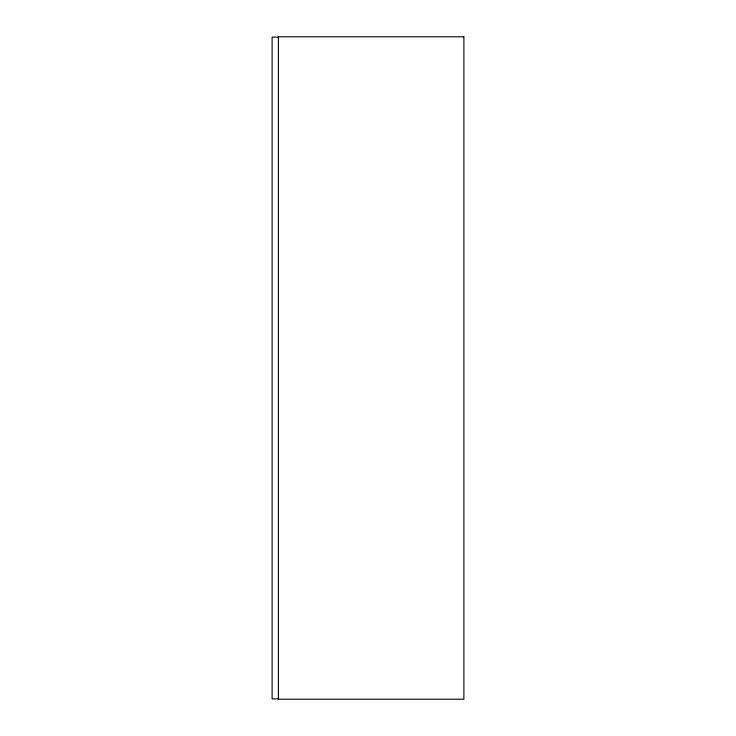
<?xml version="1.0" encoding="UTF-8"?>
<svg xmlns="http://www.w3.org/2000/svg" width="736" height="736" viewBox="0 0 736 736"><rect width="100%" height="100%" fill="white"/><g stroke="black" fill="none" stroke-linecap="round" stroke-linejoin="round"><path stroke-width="1.1" d="M278.41 37.131L272.118 37.131L272.118 698.869L278.41 698.869M463.882 36.8L278.41 36.8L278.41 699.2L463.882 699.2L463.882 36.8"/></g></svg>
